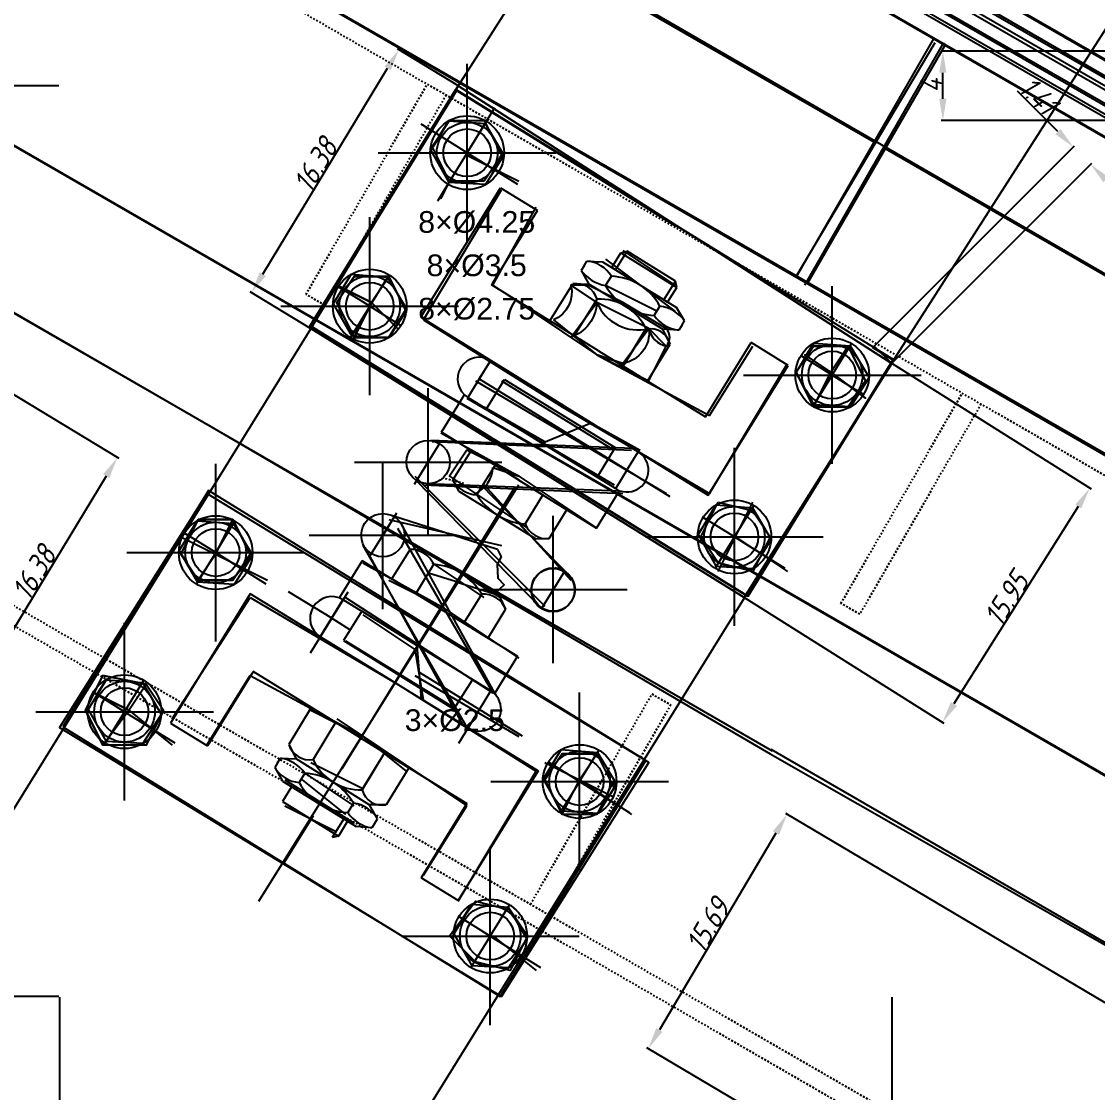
# Model space of a CAD drawing. Header units: millimetres. Extents: x 2787 to 6144, y -18 to 478.
# Drawn here: x 4540.8 to 4602.9, y 193.5 to 255.2 of the extents above; entities that cross this region are included whole.
import ezdxf

# ---------------------------------------------------------------- set-up
doc = ezdxf.new("R2010")
doc.units = ezdxf.units.MM
for name, pattern in [('ACAD_ISO02W100', [15, 12, -3]), ('CENTER', [50.8, 31.75, -6.35, 6.35, -6.35]), ('CENTER2', [28.575, 19.05, -3.175, 3.175, -3.175]), ('HIDDEN', [0.2, 0.1, -0.1])]:
    doc.linetypes.add(name, pattern=pattern)
for name, color, linetype in [('ADIM', 3, 'Continuous'), ('ADIM_CENTER', 1, 'Continuous'), ('ADIM_CLEAN', 3, 'Continuous'), ('ADIM_CLEAN_L', 3, 'Continuous')]:
    doc.layers.add(name, color=color, linetype=linetype)
for name, color, linetype, lineweight in [('图层1', 1, 'CENTER2', 25), ('图层2', 160, 'Continuous', 25), ('虚线', 8, 'ACAD_ISO02W100', 13)]:
    doc.layers.add(name, color=color, linetype=linetype, lineweight=lineweight)
doc.styles.get("Standard").update_dxf_attribs({"font": 'gbeitc.shx', "bigfont": 'gbcbig.shx'})
doc.dimstyles.new('ADIM', dxfattribs={"dimscale": 0.5, "dimtxt": 2.5, "dimasz": 2.5, "dimexe": 0.18, "dimexo": 0.0625, "dimgap": 0.09, "dimtad": 1, "dimdec": 4, "dimzin": 0, "dimdsep": 46, "dimtxsty": 'Standard', "dimcen": 0.09, "dimadec": 0, "dimazin": 0, "dimtfac": 1, "dimtdec": 4, "dimtofl": 0, "dimtmove": 0, "dimatfit": 3, "dimfxl": 1, "dimtolj": 1, "dimtzin": 0, "dimarcsym": 0})

# ---------------------------------------------------------------- blocks, each defined once
blk = doc.blocks.new('*D61')
at = {"layer": 'ADIM', "color": 0, "lineweight": -2, "transparency": 16777216}
for p, q in [((4614.473, 192.016), (4584.888, 209.548)), ((4584.328, 208.427), (4577.602, 197.077)), ((4606.473, 178.516), (4576.888, 196.048))]:
    blk.add_line(p, q, dxfattribs=at)
at = {"layer": 'ADIM', "color": 0, "transparency": 16777216}
for points in [[(4584.149, 208.533), (4584.507, 208.321), (4584.965, 209.502)], [(4577.423, 197.184), (4577.782, 196.971), (4576.965, 196.002)]]:
    blk.add_solid(points, dxfattribs=at)
at = {"layer": 'Defpoints', "color": 0, "transparency": 16777216}
for p in [(4576.965, 196.002), (4614.5, 192), (4606.5, 178.5)]:
    blk.add_point(p, dxfattribs=at)
at = {"layer": 'ADIM', "color": 0, "transparency": 16777216, "insert": (4580.389, 203.094), "char_height": 1.25, "attachment_point": 5, "rotation": 59.34933}
blk.add_mtext('\\A1;15.69', dxfattribs=at)
blk = doc.blocks.new('*D83')
at = {"layer": 'ADIM', "color": 0, "lineweight": -2, "transparency": 16777216}
for p, q in [((4591.026, 235.483), (4602.5, 228.259)), ((4601.758, 227.249), (4594.59, 215.865)), ((4582.526, 221.983), (4594, 214.759))]:
    blk.add_line(p, q, dxfattribs=at)
at = {"layer": 'ADIM', "color": 0, "transparency": 16777216}
for points in [[(4601.582, 227.36), (4601.934, 227.138), (4602.424, 228.307)], [(4594.414, 215.976), (4594.766, 215.754), (4593.924, 214.807)]]:
    blk.add_solid(points, dxfattribs=at)
at = {"layer": 'Defpoints', "color": 0, "transparency": 16777216}
for p in [(4591, 235.5), (4582.5, 222), (4593.924, 214.807)]:
    blk.add_point(p, dxfattribs=at)
at = {"layer": 'ADIM', "color": 0, "transparency": 16777216, "insert": (4597.607, 221.914), "char_height": 1.25, "attachment_point": 5, "rotation": 57.80427}
blk.add_mtext('\\A1;15.95', dxfattribs=at)
blk = doc.blocks.new('*D84')
at = {"layer": 'ADIM', "color": 0, "lineweight": -2, "transparency": 16777216}
for p, q in [((4557.484, 237.473), (4526.05, 186.775)), ((4582.484, 221.973), (4551.05, 171.275)), ((4550.035, 172.01), (4527.16, 186.192))]:
    blk.add_line(p, q, dxfattribs=at)
at = {"layer": 'ADIM', "color": 0, "transparency": 16777216}
for points in [[(4527.27, 186.37), (4527.05, 186.015), (4526.098, 186.851)], [(4550.145, 172.187), (4549.926, 171.833), (4551.098, 171.351)]]:
    blk.add_solid(points, dxfattribs=at)
at = {"layer": 'Defpoints', "color": 0, "transparency": 16777216}
for p in [(4557.5, 237.5), (4582.5, 222), (4526.098, 186.851)]:
    blk.add_point(p, dxfattribs=at)
at = {"layer": 'ADIM', "color": 0, "transparency": 16777216, "insert": (4538.951, 179.671), "char_height": 1.25, "attachment_point": 5, "rotation": 328.20109}
blk.add_mtext('\\A1;29.42', dxfattribs=at)
blk = doc.blocks.new('*D85')
at = {"layer": 'ADIM', "color": 0, "lineweight": -2, "transparency": 16777216}
for p, q in [((4565.973, 251.516), (4562.504, 253.623)), ((4554.73, 240.644), (4561.932, 252.507)), ((4557.473, 237.516), (4554.004, 239.623))]:
    blk.add_line(p, q, dxfattribs=at)
at = {"layer": 'ADIM', "color": 0, "transparency": 16777216}
for points in [[(4561.754, 252.616), (4562.11, 252.399), (4562.581, 253.576)], [(4554.551, 240.753), (4554.908, 240.536), (4554.081, 239.576)]]:
    blk.add_solid(points, dxfattribs=at)
at = {"layer": 'Defpoints', "color": 0, "transparency": 16777216}
for p in [(4562.581, 253.576), (4566, 251.5), (4557.5, 237.5)]:
    blk.add_point(p, dxfattribs=at)
at = {"layer": 'ADIM', "color": 0, "transparency": 16777216, "insert": (4557.758, 246.924), "char_height": 1.25, "attachment_point": 5, "rotation": 58.73627}
blk.add_mtext('\\A1;16.38', dxfattribs=at)
blk = doc.blocks.new('*D86')
at = {"layer": 'ADIM', "color": 0, "lineweight": -2, "transparency": 16777216}
for p, q in [((4566.017, 251.526), (4598.464, 302.225)), ((4599.468, 301.475), (4622.362, 286.823)), ((4591.017, 235.526), (4623.464, 286.225))]:
    blk.add_line(p, q, dxfattribs=at)
at = {"layer": 'ADIM', "color": 0, "transparency": 16777216}
for points in [[(4599.58, 301.651), (4599.356, 301.3), (4598.415, 302.149)], [(4622.475, 286.998), (4622.25, 286.647), (4623.415, 286.149)]]:
    blk.add_solid(points, dxfattribs=at)
at = {"layer": 'Defpoints', "color": 0, "transparency": 16777216}
for p in [(4623.415, 286.149), (4566, 251.5), (4591, 235.5)]:
    blk.add_point(p, dxfattribs=at)
at = {"layer": 'ADIM', "color": 0, "transparency": 16777216, "insert": (4611.276, 294.713), "char_height": 1.25, "attachment_point": 5, "rotation": 327.38076}
blk.add_mtext('\\A1;29.68', dxfattribs=at)
blk = doc.blocks.new('*D87')
at = {"layer": 'ADIM', "color": 0, "lineweight": -2, "transparency": 16777216}
for p, q in [((4600.59, 248.857), (4598.261, 251.186)), ((4590.022, 236.522), (4601.537, 248.037)), ((4591.022, 235.522), (4602.537, 247.037)), ((4603.357, 246.09), (4604.241, 245.206))]:
    blk.add_line(p, q, dxfattribs=at)
at = {"layer": 'ADIM', "color": 0, "transparency": 16777216}
for points in [[(4600.737, 249.005), (4600.442, 248.71), (4601.473, 247.973)], [(4603.505, 246.237), (4603.21, 245.942), (4602.473, 246.973)]]:
    blk.add_solid(points, dxfattribs=at)
at = {"layer": 'Defpoints', "color": 0, "transparency": 16777216}
for p in [(4601.473, 247.973), (4590, 236.5), (4591, 235.5)]:
    blk.add_point(p, dxfattribs=at)
at = {"layer": 'ADIM', "color": 0, "transparency": 16777216, "insert": (4599.457, 250.937), "char_height": 1.25, "attachment_point": 5, "rotation": 315}
blk.add_mtext('\\A1;1.41', dxfattribs=at)
blk = doc.blocks.new('*D89')
at = {"layer": 'ADIM', "color": 0, "lineweight": -2, "transparency": 16777216}
for p, q in [((4543, 198.969), (4543, 70.796)), ((4591, 198.969), (4591, 70.796)), ((4544.25, 70.886), (4589.75, 70.886))]:
    blk.add_line(p, q, dxfattribs=at)
at = {"layer": 'ADIM', "color": 0, "transparency": 16777216}
for points in [[(4544.25, 71.094), (4544.25, 70.677), (4543, 70.886)], [(4589.75, 71.094), (4589.75, 70.677), (4591, 70.886)]]:
    blk.add_solid(points, dxfattribs=at)
at = {"layer": 'Defpoints', "color": 0, "transparency": 16777216}
for p in [(4543, 199), (4591, 199), (4591, 70.886)]:
    blk.add_point(p, dxfattribs=at)
at = {"layer": 'ADIM', "color": 0, "transparency": 16777216, "insert": (4567, 71.556), "char_height": 1.25, "attachment_point": 5}
blk.add_mtext('\\A1;48', dxfattribs=at)
blk = doc.blocks.new('*D90')
at = {"layer": 'ADIM', "color": 0, "lineweight": -2, "transparency": 16777216}
for p, q in [((4542.969, 251.5), (4408.358, 251.5)), ((4408.448, 200.25), (4408.448, 250.25)), ((4542.969, 199), (4408.358, 199))]:
    blk.add_line(p, q, dxfattribs=at)
at = {"layer": 'ADIM', "color": 0, "transparency": 16777216}
for points in [[(4408.24, 250.25), (4408.657, 250.25), (4408.448, 251.5)], [(4408.24, 200.25), (4408.657, 200.25), (4408.448, 199)]]:
    blk.add_solid(points, dxfattribs=at)
at = {"layer": 'Defpoints', "color": 0, "transparency": 16777216}
for p in [(4408.448, 251.5), (4543, 251.5), (4543, 199)]:
    blk.add_point(p, dxfattribs=at)
at = {"layer": 'ADIM', "color": 0, "transparency": 16777216, "insert": (4407.778, 225.25), "char_height": 1.25, "attachment_point": 5, "rotation": 90}
blk.add_mtext('\\A1;52.5', dxfattribs=at)
blk = doc.blocks.new('*D133')
at = {"layer": 'ADIM', "color": 0, "lineweight": -2, "transparency": 16777216}
for p, q in [((4490.516, 264.027), (4521.949, 315.739)), ((4522.97, 315.013), (4546.334, 300.811)), ((4516.016, 248.527), (4547.449, 300.239))]:
    blk.add_line(p, q, dxfattribs=at)
at = {"layer": 'ADIM', "color": 0, "transparency": 16777216}
for points in [[(4523.079, 315.191), (4522.862, 314.835), (4521.902, 315.662)], [(4546.442, 300.989), (4546.226, 300.633), (4547.402, 300.162)]]:
    blk.add_solid(points, dxfattribs=at)
at = {"layer": 'Defpoints', "color": 0, "transparency": 16777216}
for p in [(4547.402, 300.162), (4490.5, 264), (4516, 248.5)]:
    blk.add_point(p, dxfattribs=at)
at = {"layer": 'ADIM', "color": 0, "transparency": 16777216, "insert": (4535, 308.484), "char_height": 1.25, "attachment_point": 5, "rotation": 328.70696}
blk.add_mtext('\\A1;29.84', dxfattribs=at)
blk = doc.blocks.new('*D134')
at = {"layer": 'ADIM', "color": 0, "lineweight": -2, "transparency": 16777216}
for p, q in [((4516.027, 248.484), (4546.428, 230.026)), ((4507.527, 234.484), (4537.928, 216.026)), ((4545.702, 229.004), (4538.5, 217.141))]:
    blk.add_line(p, q, dxfattribs=at)
at = {"layer": 'ADIM', "color": 0, "transparency": 16777216}
for points in [[(4545.524, 229.112), (4545.88, 228.896), (4546.351, 230.073)], [(4538.322, 217.249), (4538.678, 217.033), (4537.851, 216.073)]]:
    blk.add_solid(points, dxfattribs=at)
at = {"layer": 'Defpoints', "color": 0, "transparency": 16777216}
for p in [(4516, 248.5), (4507.5, 234.5), (4537.851, 216.073)]:
    blk.add_point(p, dxfattribs=at)
at = {"layer": 'ADIM', "color": 0, "transparency": 16777216, "insert": (4541.528, 223.42), "char_height": 1.25, "attachment_point": 5, "rotation": 58.73627}
blk.add_mtext('\\A1;16.38', dxfattribs=at)
blk = doc.blocks.new('*D219')
at = {"layer": 'ADIM', "color": 0, "lineweight": -2, "transparency": 16777216}
for p, q in [((4605.969, 253.5), (4593.863, 253.5)), ((4593.953, 250.75), (4593.953, 252.25)), ((4605.969, 249.5), (4593.863, 249.5))]:
    blk.add_line(p, q, dxfattribs=at)
at = {"layer": 'ADIM', "color": 0, "transparency": 16777216}
for points in [[(4593.745, 252.25), (4594.161, 252.25), (4593.953, 253.5)], [(4593.745, 250.75), (4594.161, 250.75), (4593.953, 249.5)]]:
    blk.add_solid(points, dxfattribs=at)
at = {"layer": 'Defpoints', "color": 0, "transparency": 16777216}
for p in [(4593.953, 253.5), (4606, 253.5), (4606, 249.5)]:
    blk.add_point(p, dxfattribs=at)
at = {"layer": 'ADIM', "color": 0, "transparency": 16777216, "insert": (4593.283, 251.5), "char_height": 1.25, "attachment_point": 5, "rotation": 90}
blk.add_mtext('\\A1;4', dxfattribs=at)

msp = doc.modelspace()

# ---------------------------------------------------------------- linework, layer by layer
at = {"color": 7, "linetype": 'Continuous', "lineweight": -3}
for p, q in [((4734.18939, 177.30312), (4326.53974, 412.8597)), ((4733.81439, 176.65359), (4326.16476, 412.2102)), ((4325.04182, 410.26522), (4732.81539, 174.92328)), ((4324.54182, 409.39919), (4732.31555, 174.05717)), ((4724.37888, 160.30492), (4316.60058, 395.64456)), ((4716.3813, 146.44712), (4364.3277, 349.62706)), ((4544.07518, 274.75623), (4589.97915, 248.26424)), ((4551.34998, 232.07646), (4504.53517, 259.07622)), ((4638.48561, 231.17042), (4592.4853, 257.72871)), ((4637.98569, 230.30453), (4591.98538, 256.86282)), ((4593.42996, 254.24121), (4585.49246, 240.49306)), ((4594.07955, 253.86633), (4586.14205, 240.11817)), ((4590.62874, 247.88935), (4636.53271, 221.39736)), ((4584.13255, 213.14944), (4551.34998, 232.07646)), ((4632.87429, 185.00838), (4584.04101, 213.2476))]:
    msp.add_line(p, q, dxfattribs=at)
at = {"lineweight": -3}
for p, q in [((4563.84725, 238.17134), (4568.44212, 245.61779)), ((4568.44212, 245.61779), (4570.56968, 244.30497)), ((4568.00631, 240.14808), (4570.56968, 244.30497)), ((4573.25742, 241.12485), (4573.42152, 241.39079)), ((4573.42152, 241.39079), (4574.32588, 241.34684)), ((4574.8545, 241.02065), (4575.37664, 241.87351)), ((4575.06726, 240.88937), (4575.73965, 241.96226)), ((4575.37664, 241.87351), (4575.73965, 241.96226)), ((4575.37664, 241.87351), (4578.61099, 239.87774)), ((4578.53078, 240.23952), (4575.73965, 241.96226)), ((4573.25742, 241.12485), (4573.09331, 240.8589)), ((4573.09331, 240.8589), (4573.53819, 240.07031)), ((4573.17672, 241.17465), (4573.17672, 241.17465)), ((4574.32588, 241.34684), (4578.58099, 238.7212)), ((4575.06726, 240.88937), (4574.8545, 241.02065)), ((4567.92877, 240.02518), (4568.00631, 240.14808)), ((4574.50301, 239.98904), (4574.83492, 240.51865)), ((4577.86609, 239.16234), (4578.53078, 240.23952)), ((4578.611, 239.8777), (4578.53078, 240.23952)), ((4574.09868, 236.218), (4567.92877, 240.02518)), ((4571.27985, 237.95779), (4572.60396, 240.07834)), ((4572.60396, 240.07834), (4573.53819, 240.07031)), ((4575.67407, 238.77107), (4573.53819, 240.07031)), ((4578.07885, 239.03105), (4578.611, 239.8777)), ((4572.68617, 237.09002), (4574.01377, 239.20839)), ((4572.68617, 237.09002), (4574.01377, 239.20839)), ((4577.86609, 239.16234), (4578.07885, 239.03105)), ((4575.67407, 238.77107), (4577.80995, 237.47184)), ((4577.30814, 238.25812), (4577.63635, 238.79001)), ((4579.05778, 237.94674), (4578.58099, 238.7212)), ((4572.12945, 233.02667), (4563.84725, 238.17134)), ((4574.08383, 236.22759), (4571.26482, 237.96707)), ((4574.09868, 236.218), (4571.27985, 237.95779)), ((4578.89368, 237.6808), (4578.72958, 237.41485)), ((4578.89368, 237.6808), (4579.05778, 237.94674)), ((4572.67095, 237.099), (4572.67113, 237.0993)), ((4574.08364, 236.22728), (4572.67095, 237.099)), ((4574.09887, 236.21831), (4572.68617, 237.09002)), ((4575.51129, 235.34614), (4576.83152, 237.48571)), ((4575.51129, 235.34614), (4576.8425, 237.46224)), ((4578.23052, 236.60607), (4577.80995, 237.47184)), ((4578.72958, 237.41485), (4577.80995, 237.47184)), ((4578.66328, 237.42193), (4578.66863, 237.41863)), ((4576.9177, 234.47852), (4578.23052, 236.60607)), ((4580.25375, 232.42041), (4582.90196, 236.69528)), ((4585.02952, 235.38246), (4582.90196, 236.69528)), ((4574.08383, 236.22759), (4580.25375, 232.42041)), ((4574.09868, 236.218), (4574.09887, 236.21831)), ((4574.09868, 236.218), (4576.9177, 234.47852)), ((4574.09868, 236.218), (4575.51129, 235.34614)), ((4580.41942, 227.91133), (4585.02952, 235.38246)), ((4567.62619, 232.86979), (4568.66986, 234.57588)), ((4568.66986, 234.57588), (4575.05551, 230.64225)), ((4565.04077, 231.5307), (4566.35359, 233.65826)), ((4575.06417, 228.27816), (4566.55859, 233.53699)), ((4570.81896, 230.90289), (4567.62619, 232.86979)), ((4572.12195, 233.03133), (4580.41942, 227.91133)), ((4572.12945, 233.02667), (4572.12947, 233.02669)), ((4572.12945, 233.02667), (4576.38457, 230.40103)), ((4569.50864, 228.77378), (4565.04077, 231.5307)), ((4570.81896, 230.90289), (4573.67685, 232.06952)), ((4576.07318, 230.58728), (4564.43026, 231.05058)), ((4566.74281, 230.48045), (4565.69042, 228.77972)), ((4569.50864, 228.77378), (4566.74281, 230.48045)), ((4570.70051, 230.71093), (4570.69776, 230.71108)), ((4575.05551, 230.64225), (4574.02168, 228.93018)), ((4568.12323, 229.62866), (4567.07827, 227.93419)), ((4569.50614, 228.77533), (4568.12323, 229.62866)), ((4570.16022, 229.83533), (4570.14259, 229.80675)), ((4570.16022, 229.83533), (4570.16022, 229.83533)), ((4570.80978, 221.36644), (4563.5185, 228.80964)), ((4575.28829, 228.12976), (4564.16857, 228.5645)), ((4566.05356, 228.115), (4565.69042, 228.77972)), ((4567.38932, 228.43858), (4572.42381, 223.24521)), ((4569.50614, 228.77533), (4573.96717, 226.00734)), ((4569.50614, 228.77533), (4570.88694, 227.91857)), ((4568.26622, 226.74966), (4566.05356, 228.115)), ((4570.88694, 227.91857), (4569.85838, 226.24044)), ((4573.96717, 226.00734), (4575.28829, 228.12976)), ((4575.06418, 228.27818), (4575.06417, 228.27816)), ((4575.28829, 228.12976), (4575.30727, 228.16024)), ((4575.28829, 228.12976), (4575.42574, 228.12438)), ((4574.41537, 227.20967), (4574.39774, 227.18109)), ((4568.2613, 224.77092), (4562.22051, 226.7061)), ((4568.26146, 226.7526), (4570.47412, 225.38727)), ((4568.46809, 227.08746), (4568.47207, 227.08503)), ((4571.24137, 225.39787), (4572.29435, 227.09823)), ((4568.10671, 216.49127), (4562.73115, 226.23502)), ((4570.47412, 225.38727), (4571.24137, 225.39787)), ((4571.23978, 225.39884), (4571.24137, 225.39787)), ((4566.2622, 214.6876), (4560.62648, 224.88617)), ((4562.17319, 223.07491), (4563.22131, 224.77828)), ((4563.9783, 224.75182), (4563.22131, 224.77828)), ((4566.19096, 223.38649), (4563.9783, 224.75182)), ((4568.26435, 224.76476), (4568.2613, 224.77092)), ((4560.47115, 224.12517), (4559.15833, 221.99761)), ((4564.93902, 221.36825), (4560.47115, 224.12517)), ((4560.91326, 224.38031), (4560.90867, 224.38833)), ((4560.90944, 224.37411), (4560.91326, 224.38031)), ((4563.5536, 222.22312), (4564.59947, 223.91703)), ((4565.90568, 222.90392), (4564.28815, 223.41281)), ((4572.14318, 223.52735), (4571.57068, 223.71075)), ((4572.14595, 223.53184), (4572.1226, 223.494)), ((4564.93902, 221.36825), (4562.17319, 223.07491)), ((4565.88971, 222.90895), (4565.97957, 223.05457)), ((4565.88971, 222.90895), (4568.10125, 222.21319)), ((4565.97957, 223.05457), (4565.98353, 223.0521)), ((4566.1862, 223.38943), (4568.39886, 222.0241)), ((4554.00053, 222.21373), (4549.40566, 214.76727)), ((4562.31321, 217.11845), (4554.00053, 222.21373)), ((4564.93652, 221.36978), (4563.5536, 222.22312)), ((4566.32154, 220.51988), (4567.36016, 222.19181)), ((4567.87355, 216.62503), (4559.35866, 221.86877)), ((4568.39886, 222.0241), (4568.73348, 221.33358)), ((4560.4338, 221.21378), (4559.37697, 219.51581)), ((4563.6237, 219.24223), (4560.4338, 221.21378)), ((4564.93652, 221.36978), (4569.41121, 218.62394)), ((4564.93652, 221.36978), (4566.32154, 220.51988)), ((4568.73348, 221.33358), (4567.68595, 219.62985)), ((4568.7319, 221.33457), (4568.73348, 221.33358)), ((4570.80701, 221.36195), (4571.18782, 221.24215)), ((4564.28244, 220.30978), (4564.30007, 220.33836)), ((4564.28244, 220.30978), (4564.28244, 220.30978)), ((4559.37697, 219.51581), (4565.75666, 215.57252)), ((4563.74215, 219.43419), (4563.6237, 219.24223)), ((4563.6237, 219.24223), (4563.74215, 219.43419)), ((4563.6237, 219.24223), (4563.86268, 216.16466)), ((4563.74215, 219.43419), (4563.74078, 219.43658)), ((4569.41121, 218.62394), (4568.10671, 216.49127)), ((4554.09899, 217.60985), (4551.53322, 213.45445)), ((4554.17406, 217.73429), (4554.09899, 217.60985)), ((4560.34398, 213.92711), (4554.17406, 217.73429)), ((4565.75666, 215.57252), (4566.82324, 217.26438)), ((4562.30567, 217.12306), (4570.60315, 212.00306)), ((4562.31321, 217.11845), (4562.31319, 217.11842)), ((4562.31321, 217.11845), (4566.56832, 214.49281)), ((4567.87354, 216.62502), (4567.87355, 216.62503)), ((4568.10671, 216.49127), (4568.08797, 216.46064)), ((4568.10671, 216.49127), (4568.17315, 216.37083)), ((4557.52478, 215.6663), (4556.22328, 213.53179)), ((4560.32875, 213.93609), (4557.50974, 215.67557)), ((4560.34398, 213.92711), (4557.52478, 215.6663)), ((4549.40566, 214.76727), (4551.53322, 213.45445)), ((4558.93109, 214.79852), (4557.63311, 212.66187)), ((4558.93109, 214.79852), (4557.63311, 212.66187)), ((4558.91624, 214.8081), (4558.91605, 214.8078)), ((4560.32894, 213.93639), (4558.91624, 214.8081)), ((4560.34379, 213.92681), (4558.93109, 214.79852)), ((4556.22328, 213.53179), (4556.64944, 212.70039)), ((4560.32875, 213.93609), (4566.49867, 210.12891)), ((4560.34398, 213.92711), (4560.34379, 213.92681)), ((4560.34398, 213.92711), (4563.16299, 212.18762)), ((4560.34398, 213.92711), (4561.75677, 213.05555)), ((4561.75677, 213.05555), (4560.43654, 210.91598)), ((4561.75677, 213.05555), (4560.46244, 210.91669)), ((4555.58098, 212.4784), (4555.41688, 212.21245)), ((4555.50028, 212.5282), (4555.50028, 212.5282)), ((4555.58098, 212.4784), (4555.74509, 212.74434)), ((4555.74509, 212.74434), (4556.64944, 212.70039)), ((4558.76859, 211.37404), (4556.64944, 212.70039)), ((4555.41688, 212.21245), (4555.86175, 211.42386)), ((4557.15479, 211.87448), (4556.83028, 211.34031)), ((4563.16299, 212.18762), (4561.85017, 210.06006)), ((4570.60315, 212.00306), (4565.99306, 204.53194)), ((4555.86175, 211.42386), (4560.11687, 208.79822)), ((4556.39038, 211.09767), (4555.86227, 210.24849)), ((4556.60313, 210.96639), (4556.39038, 211.09767)), ((4558.76859, 211.37404), (4560.88774, 210.04769)), ((4555.86227, 210.24849), (4559.09662, 208.25272)), ((4559.95991, 210.14356), (4559.63171, 209.61167)), ((4561.85017, 210.06006), (4560.88774, 210.04769)), ((4561.35111, 209.25129), (4560.88774, 210.04769)), ((4566.49867, 210.12891), (4563.8655, 205.84476)), ((4559.40197, 209.23935), (4558.73728, 208.16216)), ((4559.40197, 209.23935), (4559.61472, 209.10807)), ((4561.18701, 208.98534), (4561.35111, 209.25129)), ((4561.31505, 209.30737), (4561.3204, 209.30407)), ((4559.61472, 209.10807), (4559.09665, 208.25273)), ((4561.02291, 208.7194), (4560.11687, 208.79822)), ((4561.18701, 208.98534), (4561.02291, 208.7194)), ((4559.09665, 208.25273), (4558.73728, 208.16216)), ((4565.99306, 204.53194), (4563.8655, 205.84476))]:
    msp.add_line(p, q, dxfattribs=at)
for points in [[(4589.8706, 236.43438), (4591.05916, 235.70097), (4582.65711, 222.0846), (4557.44555, 237.64152), (4565.8476, 251.25789), (4578.5991, 243.38951)], [(4568.26435, 224.76476), (4568.47483, 224.33963), (4568.24293, 223.90909), (4568.29121, 223.11164), (4568.6575, 222.73377), (4568.09799, 222.21014)]]:
    msp.add_lwpolyline(points, dxfattribs=at)
for points in [[(4557.51253, 237.63965), (4582.72409, 222.08273), (4591.12614, 235.69911), (4565.91458, 251.25603)], [(4543.20099, 214.55676), (4568.41255, 198.99984), (4576.8146, 212.61621), (4551.60304, 228.17313)]]:
    msp.add_lwpolyline(points, close=True, dxfattribs=at)
for centre, radius in [((4566.51761, 247.64096), 2.125), ((4566.51761, 247.64096), 1.375), ((4560.89657, 238.7955), 2.125), ((4560.89657, 238.7955), 1.375), ((4587.5735, 234.82737), 2.125), ((4587.5735, 234.82737), 1.375), ((4564.26466, 229.81159), 1.25), ((4581.93333, 225.49653), 2.125), ((4552.01341, 224.59119), 2.125), ((4561.65961, 225.58983), 1.25), ((4581.93333, 225.49653), 1.375), ((4552.01341, 224.59119), 1.375), ((4571.46619, 222.43022), 1.25), ((4571.48677, 222.46357), 1.25), ((4546.757, 215.42099), 2.125), ((4546.757, 215.42099), 1.375), ((4573.00503, 211.39357), 2.125), ((4573.00503, 211.39357), 1.375), ((4567.84679, 202.484), 2.125), ((4567.84679, 202.484), 1.375)]:
    msp.add_circle(centre, radius, dxfattribs=at)
for centre, radius, start, end in [((4573.2941, 239.60294), 1.79239, 30.7229581, 85.9233105), ((4574.82986, 242.09595), 2.1321, 215.4643928, 261.1818758), ((4574.71719, 237.19354), 3.32719, 28.6740582, 87.9722104), ((4572.79685, 238.81362), 1.27935, 17.9730975, 98.6715525), ((4577.49239, 241.69517), 3.44198, 209.7146966, 266.931572), ((4574.10845, 236.19743), 3.01244, 24.8258158, 91.8010019), ((4577.39206, 236.75859), 2.04606, 35.4999467, 83.1427098), ((4578.89959, 239.32107), 1.91378, 213.7392975, 264.903359), ((4577.08628, 236.30424), 1.18338, 14.7772944, 101.8879829), ((4567.21851, 234.5986), 1.25, 58.3231343, 238.134317), ((4567.21851, 234.5986), 1.25, 327.9174316, 329.1718371), ((4575.72816, 229.33725), 1.25, 237.9144148, 58.3231343), ((4567.0808, 229.50011), 1.56592, 207.3897692, 269.90746), ((4570.11749, 229.79424), 3.56324, 211.4672846, 265.8299447), ((4571.12576, 226.7662), 1.3721, 202.5306151, 274.8636076), ((4563.20099, 223.21249), 1.56592, 26.7388086, 89.2564994), ((4564.3, 220.3664), 3.56324, 30.8163239, 85.178984), ((4567.45863, 220.82324), 1.3721, 21.782661, 94.1156535), ((4558.70576, 220.80283), 1.25, 58.5119516, 238.3231343), ((4558.70576, 220.80283), 1.25, 327.4744315, 328.728837), ((4567.22473, 215.55658), 1.25, 238.3231343, 58.7318538), ((4557.44019, 213.9266), 1.27935, 197.9747161, 278.6731711), ((4555.41824, 210.63744), 2.1321, 35.4643928, 81.1818758), ((4560.36674, 213.92761), 3.01244, 204.8452667, 271.8204528), ((4556.95771, 213.12817), 1.79239, 210.7229581, 265.9233105), ((4556.97054, 208.43744), 3.44198, 29.7146966, 86.931572), ((4559.74944, 212.93678), 3.32719, 208.6740582, 267.9722104), ((4561.60678, 211.21815), 1.18338, 194.7582857, 281.8689742), ((4559.7236, 208.24443), 1.91378, 31.7429096, 82.9069711), ((4561.33782, 210.74107), 2.04606, 213.5035588, 261.1463219)]:
    msp.add_arc(centre, radius, start, end, dxfattribs=at)
at = {"layer": 'ADIM_CENTER', "linetype": 'CENTER'}
for p, q in [((4566.51761, 242.51596), (4566.51761, 252.76596)), ((4566.51761, 242.89096), (4566.51761, 252.39096)), ((4566.51761, 243.26596), (4566.51761, 252.01596)), ((4561.39261, 247.64096), (4571.64261, 247.64096)), ((4561.76761, 247.64096), (4571.26761, 247.64096)), ((4562.14261, 247.64096), (4570.89261, 247.64096)), ((4560.89657, 233.6705), (4560.89657, 243.9205)), ((4560.89657, 234.0455), (4560.89657, 243.5455)), ((4560.89657, 234.4205), (4560.89657, 243.1705)), ((4587.5735, 229.70237), (4587.5735, 239.95237)), ((4587.5735, 230.07737), (4587.5735, 239.57737)), ((4587.5735, 230.45237), (4587.5735, 239.20237)), ((4555.77157, 238.7955), (4566.02157, 238.7955)), ((4556.14657, 238.7955), (4565.64657, 238.7955)), ((4556.52157, 238.7955), (4565.27157, 238.7955)), ((4582.4485, 234.82737), (4592.6985, 234.82737)), ((4582.8235, 234.82737), (4592.3235, 234.82737)), ((4583.1985, 234.82737), (4591.9485, 234.82737)), ((4564.26466, 225.56159), (4564.26466, 234.06159)), ((4581.93333, 220.37153), (4581.93333, 230.62153)), ((4581.93333, 220.74653), (4581.93333, 230.24653)), ((4552.01341, 219.46619), (4552.01341, 229.71619)), ((4560.01466, 229.81159), (4568.51466, 229.81159)), ((4561.65961, 221.33983), (4561.65961, 229.83983)), ((4581.93333, 221.12153), (4581.93333, 229.87153)), ((4552.01341, 219.84119), (4552.01341, 229.34119)), ((4552.01341, 220.21619), (4552.01341, 228.96619)), ((4571.48677, 218.21357), (4571.48677, 226.71357)), ((4557.40961, 225.58983), (4565.90961, 225.58983)), ((4576.80833, 225.49653), (4587.05833, 225.49653)), ((4577.18333, 225.49653), (4586.68333, 225.49653)), ((4577.55833, 225.49653), (4586.30833, 225.49653)), ((4546.88841, 224.59119), (4557.13841, 224.59119)), ((4547.26341, 224.59119), (4556.76341, 224.59119)), ((4547.63841, 224.59119), (4556.38841, 224.59119)), ((4567.23677, 222.46357), (4575.73677, 222.46357)), ((4546.757, 210.29599), (4546.757, 220.54599)), ((4546.757, 210.67099), (4546.757, 220.17099)), ((4546.757, 211.04599), (4546.757, 219.79599)), ((4573.00503, 206.26857), (4573.00503, 216.51857)), ((4573.00503, 206.64357), (4573.00503, 216.14357)), ((4541.632, 215.42099), (4551.882, 215.42099)), ((4542.007, 215.42099), (4551.507, 215.42099)), ((4542.382, 215.42099), (4551.132, 215.42099)), ((4573.00503, 207.01857), (4573.00503, 215.76857)), ((4567.88003, 211.39357), (4578.13003, 211.39357)), ((4568.25503, 211.39357), (4577.75503, 211.39357)), ((4568.63003, 211.39357), (4577.38003, 211.39357)), ((4567.84679, 197.359), (4567.84679, 207.609)), ((4567.84679, 197.734), (4567.84679, 207.234)), ((4567.84679, 198.109), (4567.84679, 206.859)), ((4562.72179, 202.484), (4572.97179, 202.484)), ((4563.09679, 202.484), (4572.59679, 202.484)), ((4563.47179, 202.484), (4572.22179, 202.484))]:
    msp.add_line(p, q, dxfattribs=at)
at = {"layer": 'ADIM_CLEAN'}
for points in [[(4591, 235.5), (4582.5, 222), (4557.5, 237.5), (4566, 251.5), (4591, 235.5), (4590, 236.5)], [(4591, 235.5), (4566, 251.5), (4557.5, 237.5), (4582.5, 222)], [(4567.5, 246), (4565.5, 246), (4565, 245), (4565.5, 246), (4564.5, 248), (4565.5, 249.5), (4567.5, 249.5), (4568.5, 247.5), (4568, 246.5), (4568.5, 247.5)], [(4560, 237), (4559, 239), (4560, 240.5), (4562, 240.5), (4563, 238.5), (4562, 237)], [(4560, 240.5), (4559, 239), (4560, 237), (4561, 239), (4559, 240), (4561, 239), (4562, 240.5)], [(4562, 237), (4563, 238.5), (4562, 240.5), (4561, 239), (4562.5, 237.5), (4561, 239), (4560, 237)], [(4586.5, 233), (4585.5, 235), (4586.5, 236.5), (4588.5, 236.5), (4589.5, 234.5), (4588.5, 233)], [(4587.5, 235), (4588.5, 236.5), (4586.5, 236.5), (4585.5, 235), (4586.5, 233), (4587.5, 235), (4586, 236)], [(4588.5, 233), (4589.5, 234.5), (4588.5, 236.5), (4587.5, 235), (4589.5, 233.5), (4587.5, 235), (4586.5, 233)], [(4568.5, 199), (4577, 212.5), (4551.5, 228), (4543, 214.5)], [(4581, 227.5), (4583, 227), (4584, 225.5), (4583, 223.5), (4581, 224), (4580, 225.5)], [(4553, 226.5), (4554, 224.5), (4553.5, 223.5), (4554, 224.5), (4553, 223), (4551, 223), (4550, 224.5), (4551, 226.5)], [(4551, 226.5), (4550, 224.5), (4551, 223), (4552, 224.5), (4553, 226.5)], [(4553, 223), (4554, 224.5), (4553, 226.5), (4552, 224.5), (4551, 223)], [(4549, 215.5), (4548, 213.5), (4545.5, 213.5), (4544.5, 215.5), (4545.5, 217.5), (4548, 217)], [(4545.5, 217.5), (4544.5, 215.5), (4545.5, 213.5), (4547, 215.5), (4545, 216.5), (4547, 215.5), (4548, 217)], [(4574, 213), (4575, 211), (4575, 211.5), (4574, 209.5), (4572, 209.5), (4571, 211.5), (4572, 213)], [(4572, 213), (4571, 211.5), (4572, 209.5), (4573, 211.5), (4574, 213)], [(4570, 202.5), (4569, 200.5), (4567, 201), (4565.5, 202.5), (4567, 204.5), (4569, 204)]]:
    msp.add_lwpolyline(points, close=True, dxfattribs=at)
for points in [[(4571.5, 238), (4574, 236), (4575.5, 235.5), (4577, 237.5), (4574, 239, -0.30084776), (4572.5, 237), (4574, 239), (4572.5, 240, -0.36742539)], [(4573.5, 240), (4572.5, 240), (4574, 239, 0.36742539), (4577, 237.5, 0.30084776), (4578, 236.5, 0.3995195), (4578, 237.5), (4575.5, 239)], [(4575.5, 235.5), (4574, 236), (4577, 234.5), (4578, 236.5), (4577, 237.5, -0.3995195)], [(4568, 229.5), (4569.5, 229), (4566.5, 230.5), (4565.5, 229), (4567, 228, 0.27975865)]]:
    msp.add_lwpolyline(points, format="xyb", close=True, dxfattribs=at)
for centre, radius in [((4566.51761, 247.64096), 2.125), ((4566.51761, 247.64096), 1.75), ((4566.51761, 247.64096), 1.375), ((4560.89657, 238.7955), 2.125), ((4560.89657, 238.7955), 1.75), ((4560.89657, 238.7955), 1.375), ((4587.5735, 234.82737), 2.125), ((4587.5735, 234.82737), 1.75), ((4587.5735, 234.82737), 1.375), ((4564.26466, 229.81159), 1.25), ((4581.93333, 225.49653), 2.125), ((4581.93333, 225.49653), 1.75), ((4552.01341, 224.59119), 2.125), ((4561.65961, 225.58983), 1.25), ((4581.93333, 225.49653), 1.375), ((4552.01341, 224.59119), 1.75), ((4552.01341, 224.59119), 1.375), ((4571.48677, 222.46357), 1.25), ((4546.757, 215.42099), 2.125), ((4546.757, 215.42099), 1.75), ((4546.757, 215.42099), 1.375), ((4573.00503, 211.39357), 2.125), ((4573.00503, 211.39357), 1.75), ((4573.00503, 211.39357), 1.375), ((4567.84679, 202.484), 2.125), ((4567.84679, 202.484), 1.75), ((4567.84679, 202.484), 1.375)]:
    msp.add_circle(centre, radius, dxfattribs=at)
at = {"layer": 'ADIM_CLEAN_L'}
for p, q in [((4326.5, 413), (4734, 177.5)), ((4326, 412), (4734, 176.5)), ((4325, 410.5), (4733, 175)), ((4324.5, 409.5), (4732.5, 174)), ((4316.5, 395.5), (4724.5, 160.5)), ((4404.5, 355.5), (4636.5, 221.5)), ((4364.5, 349.5), (4716.5, 146.5)), ((4500, 310), (4638, 230.5)), ((4504.5, 259), (4551.5, 232)), ((4592.5, 257.5), (4638.5, 231)), ((4585.5, 240.5), (4593.5, 254)), ((4586, 240), (4594, 254)), ((4566.5, 247.5), (4569.5, 246)), ((4564, 238), (4568.5, 245.5)), ((4568, 240), (4570.5, 244.5)), ((4574.5, 241.5), (4578.5, 238.5)), ((4575.5, 242), (4578.5, 240)), ((4568, 240), (4574, 236)), ((4574.5, 240), (4577.5, 238.5)), ((4564, 238), (4572, 233)), ((4580.5, 232.5), (4583, 236.5)), ((4574, 236), (4580.5, 232.5)), ((4580.5, 228), (4585, 235.5)), ((4567, 234.5), (4578, 228)), ((4568.5, 234.5), (4575, 230.5)), ((4566.5, 233.5), (4575, 228.5)), ((4567.5, 233), (4571, 231)), ((4572, 233), (4576.5, 230.5)), ((4572, 233), (4580.5, 228)), ((4551.5, 232), (4584, 213)), ((4565, 231.5), (4569.5, 229)), ((4564.5, 231), (4576, 230.5)), ((4563.5, 229), (4571, 221.5)), ((4569.5, 229), (4574, 226)), ((4554.5, 204.5), (4569.5, 228.5)), ((4564, 228.5), (4575.5, 228)), ((4567.5, 228.5), (4572.5, 223)), ((4567, 228), (4570, 226)), ((4581, 223.5), (4583, 227.5)), ((4562, 226.5), (4568.5, 225)), ((4562.5, 226), (4568, 216.5)), ((4550, 225.5), (4555, 223)), ((4582, 225.5), (4585, 223.5)), ((4560.5, 225), (4566.5, 214.5)), ((4560.5, 224), (4565, 221.5)), ((4567.5, 222), (4564.5, 224)), ((4562, 223), (4565, 221.5)), ((4549.5, 215), (4554, 222)), ((4554, 222), (4562.5, 217)), ((4559.5, 222), (4568, 216.5)), ((4560.5, 221), (4563.5, 219)), ((4565, 221.5), (4569.5, 218.5)), ((4559.5, 219.5), (4566, 215.5)), ((4563.5, 219), (4564, 216)), ((4551.5, 213.5), (4554, 217.5)), ((4554, 217.5), (4560.5, 214)), ((4563.5, 217.5), (4569.5, 214)), ((4562.5, 217), (4570.5, 212)), ((4547, 215.5), (4549.5, 213.5)), ((4557.5, 215.5), (4560.5, 214)), ((4559, 215), (4566.5, 210)), ((4560.5, 214), (4563, 212)), ((4584, 213), (4633, 185)), ((4557.5, 212.5), (4560.5, 211)), ((4571, 212.5), (4575, 210.5)), ((4560, 210), (4557, 212)), ((4566, 204.5), (4570.5, 212)), ((4556, 211.5), (4560, 209)), ((4557, 211.5), (4559.5, 209.5)), ((4573, 211.5), (4576, 209.5)), ((4556, 210), (4559, 208.5)), ((4564, 206), (4566.5, 210)), ((4568, 202.5), (4570.5, 200.5))]:
    msp.add_line(p, q, dxfattribs=at)
at = {"layer": '图层1', "lineweight": -3}
for p, q in [((4566.51761, 247.64096), (4568.11975, 250.24271)), ((4564.71314, 248.76325), (4563.86794, 249.28893)), ((4566.51761, 247.64096), (4567.63185, 249.45041)), ((4566.51761, 247.64096), (4564.71314, 248.76325)), ((4566.51761, 247.64096), (4565.40336, 245.83152)), ((4566.51761, 247.64096), (4568.32207, 246.51868)), ((4566.51761, 247.64096), (4569.41875, 245.8366)), ((4565.40336, 245.83152), (4564.79998, 244.85168)), ((4578.53019, 243.4715), (4578.51262, 243.44288)), ((4578.5991, 243.38951), (4578.59919, 243.42892)), ((4560.89657, 238.7955), (4562.01082, 240.60494)), ((4560.89657, 238.7955), (4559.09211, 239.91778)), ((4576.42936, 240.04888), (4576.42824, 240.04705)), ((4560.89657, 238.7955), (4559.78233, 236.98605)), ((4560.89657, 238.7955), (4562.70104, 237.67321)), ((4575.65382, 238.78538), (4575.65288, 238.78385)), ((4578.58504, 237.42381), (4578.58507, 237.43331)), ((4587.5735, 234.82737), (4588.68774, 236.63682)), ((4574.08383, 236.22759), (4574.08364, 236.22728)), ((4587.5735, 234.82737), (4585.76903, 235.94966)), ((4567.87118, 235.67178), (4566.5552, 233.5391)), ((4567.21851, 234.5986), (4567.87658, 235.66843)), ((4567.21851, 234.5986), (4578.20663, 227.81832)), ((4587.5735, 234.82737), (4586.45925, 233.01793)), ((4587.5735, 234.82737), (4589.37796, 233.70508)), ((4565.89412, 232.46775), (4565.87649, 232.43917)), ((4564.91415, 230.87961), (4563.45845, 228.5205)), ((4575.72816, 229.33725), (4576.38932, 230.39813)), ((4563.59112, 228.73551), (4564.20532, 229.73088)), ((4570.16022, 229.83533), (4570.14266, 229.80671)), ((4575.73285, 229.34478), (4575.07178, 228.27345)), ((4569.25804, 228.36552), (4554.49556, 204.31479)), ((4574.41537, 227.20967), (4574.39774, 227.18109)), ((4581.93333, 225.49653), (4583.04757, 227.30597)), ((4560.90493, 224.38227), (4562.45201, 226.88946)), ((4562.31933, 226.67444), (4561.70514, 225.67908)), ((4581.93333, 225.49653), (4580.12886, 226.61882)), ((4552.01341, 224.59119), (4553.12765, 226.40063)), ((4552.01341, 224.59119), (4550.20894, 225.71348)), ((4581.93333, 225.49653), (4580.81908, 223.68708)), ((4581.93333, 225.49653), (4583.73779, 224.37424)), ((4581.93333, 225.49653), (4584.83447, 223.69216)), ((4578.55486, 224.61591), (4578.55496, 224.65532)), ((4552.01341, 224.59119), (4550.89916, 222.78174)), ((4552.01341, 224.59119), (4553.81787, 223.4689)), ((4552.01341, 224.59119), (4554.91455, 222.78682)), ((4572.14595, 223.53184), (4570.80701, 221.36195)), ((4572.1226, 223.494), (4572.14595, 223.53184)), ((4558.70576, 220.80283), (4556.22078, 222.3362)), ((4558.70576, 220.80283), (4559.65404, 222.33479)), ((4558.03927, 219.73817), (4559.35525, 221.87085)), ((4570.80701, 221.36195), (4570.83036, 221.39979)), ((4558.70576, 220.80283), (4557.4625, 218.79431)), ((4558.70576, 220.80283), (4558.04469, 219.73485)), ((4558.70576, 220.80283), (4559.76954, 220.14642)), ((4562.95993, 218.17778), (4562.99243, 218.15772)), ((4546.757, 215.42099), (4547.87125, 217.23044)), ((4563.74392, 217.69401), (4569.69389, 214.02255)), ((4567.22011, 215.54901), (4567.88118, 216.62034)), ((4546.757, 215.42099), (4544.95254, 216.54328)), ((4546.757, 215.42099), (4545.64276, 213.61155)), ((4546.757, 215.42099), (4548.56147, 214.29871)), ((4546.757, 215.42099), (4549.65815, 213.61663)), ((4567.22473, 215.55658), (4566.01768, 213.5808)), ((4567.22473, 215.55658), (4566.57305, 214.48986)), ((4573.00503, 211.39357), (4574.11928, 213.20302)), ((4573.00503, 211.39357), (4571.20057, 212.51586)), ((4573.00503, 211.39357), (4571.89079, 209.58413)), ((4573.00503, 211.39357), (4574.8095, 210.27128)), ((4573.00503, 211.39357), (4575.90618, 209.5892)), ((4567.84679, 202.484), (4568.96104, 204.29344)), ((4567.84679, 202.484), (4566.04233, 203.60629)), ((4567.84679, 202.484), (4566.73255, 200.67456)), ((4567.84679, 202.484), (4569.65126, 201.36171)), ((4567.84679, 202.484), (4570.74794, 200.67963))]:
    msp.add_line(p, q, dxfattribs=at)
at = {"layer": '图层2', "lineweight": -3}
for p, q in [((4565.45397, 249.48013), (4564.41537, 247.77094)), ((4564.92543, 248.63122), (4565.45397, 249.48013)), ((4565.45397, 249.48013), (4567.55353, 249.31759)), ((4567.55353, 249.31759), (4568.63746, 247.49318)), ((4564.71314, 248.76325), (4564.92543, 248.63122)), ((4564.41537, 247.77094), (4565.4625, 245.92756)), ((4568.6406, 247.49819), (4567.57896, 245.80323)), ((4568.10978, 246.65071), (4568.6406, 247.49819)), ((4568.32207, 246.51868), (4568.10978, 246.65071)), ((4567.57896, 245.80323), (4565.4625, 245.92756)), ((4559.83293, 240.63466), (4558.79434, 238.92547)), ((4559.3044, 239.78575), (4559.83293, 240.63466)), ((4559.83293, 240.63466), (4561.93249, 240.47212)), ((4561.93249, 240.47212), (4563.01643, 238.64771)), ((4559.09211, 239.91778), (4559.3044, 239.78575)), ((4558.79434, 238.92547), (4559.84146, 237.08209)), ((4563.01957, 238.65272), (4561.95793, 236.95776)), ((4562.48875, 237.80524), (4563.01957, 238.65272)), ((4562.70104, 237.67321), (4562.48875, 237.80524)), ((4561.95793, 236.95776), (4559.84146, 237.08209)), ((4586.50986, 236.66654), (4585.47126, 234.95735)), ((4585.98132, 235.81763), (4586.50986, 236.66654)), ((4586.50986, 236.66654), (4588.60942, 236.504)), ((4588.60942, 236.504), (4589.69335, 234.67959)), ((4585.76903, 235.94966), (4585.98132, 235.81763)), ((4585.47126, 234.95735), (4586.51839, 233.11396)), ((4589.69649, 234.6846), (4588.63485, 232.98963)), ((4589.16567, 233.83712), (4589.69649, 234.6846)), ((4589.37796, 233.70508), (4589.16567, 233.83712)), ((4588.63485, 232.98963), (4586.51839, 233.11396)), ((4580.86969, 227.33569), (4579.83109, 225.62651)), ((4580.34115, 226.48678), (4580.86969, 227.33569)), ((4580.86969, 227.33569), (4582.96925, 227.17315)), ((4582.96925, 227.17315), (4584.05318, 225.34874)), ((4580.12886, 226.61882), (4580.34115, 226.48678)), ((4550.94977, 226.43035), (4549.91117, 224.72117)), ((4550.42123, 225.58144), (4550.94977, 226.43035)), ((4550.94977, 226.43035), (4553.04933, 226.26781)), ((4553.04933, 226.26781), (4554.13326, 224.4434)), ((4550.20894, 225.71348), (4550.42123, 225.58144)), ((4579.83109, 225.62651), (4580.87822, 223.78312)), ((4584.05632, 225.35376), (4582.99468, 223.65879)), ((4583.5255, 224.50627), (4584.05632, 225.35376)), ((4549.91117, 224.72117), (4550.9583, 222.87778)), ((4554.1364, 224.44842), (4553.07476, 222.75345)), ((4553.60558, 223.60093), (4554.1364, 224.44842)), ((4583.73779, 224.37424), (4583.5255, 224.50627)), ((4553.81787, 223.4689), (4553.60558, 223.60093)), ((4582.99468, 223.65879), (4580.87822, 223.78312)), ((4553.07476, 222.75345), (4550.9583, 222.87778)), ((4545.69336, 217.26016), (4544.65477, 215.55097)), ((4545.16483, 216.41125), (4545.69336, 217.26016)), ((4545.69336, 217.26016), (4547.79292, 217.09762)), ((4547.79292, 217.09762), (4548.87686, 215.27321)), ((4544.95254, 216.54328), (4545.16483, 216.41125)), ((4544.65477, 215.55097), (4545.70189, 213.70759)), ((4548.88, 215.27822), (4547.81836, 213.58326)), ((4548.34918, 214.43074), (4548.88, 215.27822)), ((4548.56147, 214.29871), (4548.34918, 214.43074)), ((4547.81836, 213.58326), (4545.70189, 213.70759)), ((4571.94139, 213.23274), (4570.9028, 211.52355)), ((4571.41286, 212.38383), (4571.94139, 213.23274)), ((4571.94139, 213.23274), (4574.04095, 213.0702)), ((4574.04095, 213.0702), (4575.12489, 211.24579)), ((4571.20057, 212.51586), (4571.41286, 212.38383)), ((4570.9028, 211.52355), (4571.94992, 209.68016)), ((4575.12803, 211.2508), (4574.06639, 209.55583)), ((4574.59721, 210.40332), (4575.12803, 211.2508)), ((4574.8095, 210.27128), (4574.59721, 210.40332)), ((4574.06639, 209.55583), (4571.94992, 209.68016)), ((4566.78315, 204.32317), (4565.74456, 202.61398)), ((4566.25462, 203.47426), (4566.78315, 204.32317)), ((4566.78315, 204.32317), (4568.88271, 204.16063)), ((4568.88271, 204.16063), (4569.96665, 202.33622)), ((4566.04233, 203.60629), (4566.25462, 203.47426)), ((4565.74456, 202.61398), (4566.79168, 200.77059)), ((4569.96979, 202.34123), (4568.90815, 200.64626)), ((4569.43897, 201.49375), (4569.96979, 202.34123)), ((4569.65126, 201.36171), (4569.43897, 201.49375)), ((4568.90815, 200.64626), (4566.79168, 200.77059))]:
    msp.add_line(p, q, dxfattribs=at)
for centre, radius in [((4566.51761, 247.64096), 1.75), ((4566.51761, 247.64096), 1.375), ((4560.89657, 238.7955), 1.75), ((4560.89657, 238.7955), 1.375), ((4587.5735, 234.82737), 1.75), ((4587.5735, 234.82737), 1.375), ((4581.93333, 225.49653), 1.75), ((4581.93333, 225.49653), 1.375), ((4552.01341, 224.59119), 1.75), ((4552.01341, 224.59119), 1.375), ((4546.757, 215.42099), 1.75), ((4546.757, 215.42099), 1.375), ((4573.00503, 211.39357), 1.75), ((4573.00503, 211.39357), 1.375), ((4567.84679, 202.484), 1.75), ((4567.84679, 202.484), 1.375)]:
    msp.add_circle(centre, radius, dxfattribs=at)
at = {"layer": '虚线', "color": 251, "linetype": 'HIDDEN', "lineweight": -3}
msp.add_line((4724.54654, 159.05358), (4339.65922, 381.18243), dxfattribs=at)
at = {"layer": '虚线', "color": 8, "linetype": 'HIDDEN', "lineweight": -3}
for p, q in [((4297.14844, 361.95246), (4704.8909, 126.54224)), ((4296.64844, 361.08644), (4704.3909, 125.67622)), ((4557.22551, 239.47498), (4564.22172, 251.59278)), ((4565.30434, 250.96793), (4558.30804, 238.84998)), ((4558.30804, 238.84998), (4557.22551, 239.47498)), ((4588.07767, 221.66248), (4595.07387, 233.78028)), ((4596.15649, 233.15543), (4589.1602, 221.03748)), ((4566.32474, 228.57594), (4565.11352, 228.88492)), ((4589.1602, 221.03748), (4588.07767, 221.66248)), ((4570.17591, 204.32387), (4577.17221, 216.44182)), ((4577.17221, 216.44182), (4578.25474, 215.81682)), ((4578.25474, 215.81682), (4571.25853, 203.69902))]:
    msp.add_line(p, q, dxfattribs=at)

# ---------------------------------------------------------------- texts
at = {"layer": 'ADIM', "char_height": 1.25, "attachment_point": 5}
for s, insert in [('{\\fArial|b0|i0|c0|p2;8×Ø4.25}', (4567.06791, 243.62772)), ('{\\fArial|b0|i0|c0|p2;8×Ø3.5}', (4567.06791, 241.12772)), ('{\\fArial|b0|i0|c0|p2;8×Ø2.75}', (4567.06791, 238.62772)), ('{\\fArial|b0|i0|c0|p2;3×Ø2.5}', (4565.80368, 214.90855))]:
    msp.add_mtext(s, dxfattribs=dict(at, insert=insert))

# ---------------------------------------------------------------- dimensions: what is measured, and where the dimension line sits
at = {"layer": 'ADIM'}
for p1, p2, distance, text, picture, middle in [((4490.5, 264), (4516, 248.5), 60.45704, '29.84', '*D133', (4535.00032, 308.4844)), ((4566, 251.5), (4591, 235.5), 60.13369, '29.68', '*D86', (4611.27645, 294.71321)), ((4557.5, 237.5), (4566, 251.5), 4, '16.38', '*D85', (4557.75814, 246.92363)), ((4591, 235.5), (4590, 236.5), -16.22583, '1.41', '*D87', (4599.45704, 250.93728)), ((4516, 248.5), (4507.5, 234.5), 35.50714, '16.38', '*D134', (4541.52835, 223.42029)), ((4582.5, 222), (4557.5, 237.5), 59.59375, '29.42', '*D84', (4538.95074, 179.67055)), ((4591, 235.5), (4582.5, 222), 13.5, '15.95', '*D83', (4597.60717, 221.91401)), ((4614.5, 192), (4606.5, 178.5), -34.33118, '15.69', '*D61', (4580.38878, 203.09369))]:
    dim = msp.add_aligned_dim(p1=p1, p2=p2, distance=distance, text=text, dimstyle='ADIM', dxfattribs=at)
    dim.commit()
    dim.dimension.update_dxf_attribs({"geometry": picture, "text_midpoint": middle})
for base, p1, p2, text, picture, middle in [((4593.9529, 253.5), (4606, 249.5), (4606, 253.5), '4', '*D219', (4593.2829, 251.5)), ((4408.44835, 251.5), (4543, 199), (4543, 251.5), '52.5', '*D90', (4407.77835, 225.25))]:
    dim = msp.add_linear_dim(base=base, p1=p1, p2=p2, angle=90, text=text, dimstyle='ADIM', dxfattribs=at)
    dim.commit()
    dim.dimension.update_dxf_attribs({"geometry": picture, "text_midpoint": middle})
dim = msp.add_linear_dim(base=(4591, 70.88579), p1=(4543, 199), p2=(4591, 199), text='48', dimstyle='ADIM', dxfattribs=at)
dim.commit()
dim.dimension.update_dxf_attribs({"geometry": '*D89', "text_midpoint": (4567, 71.55579)})

doc.saveas('drawing.dxf')
